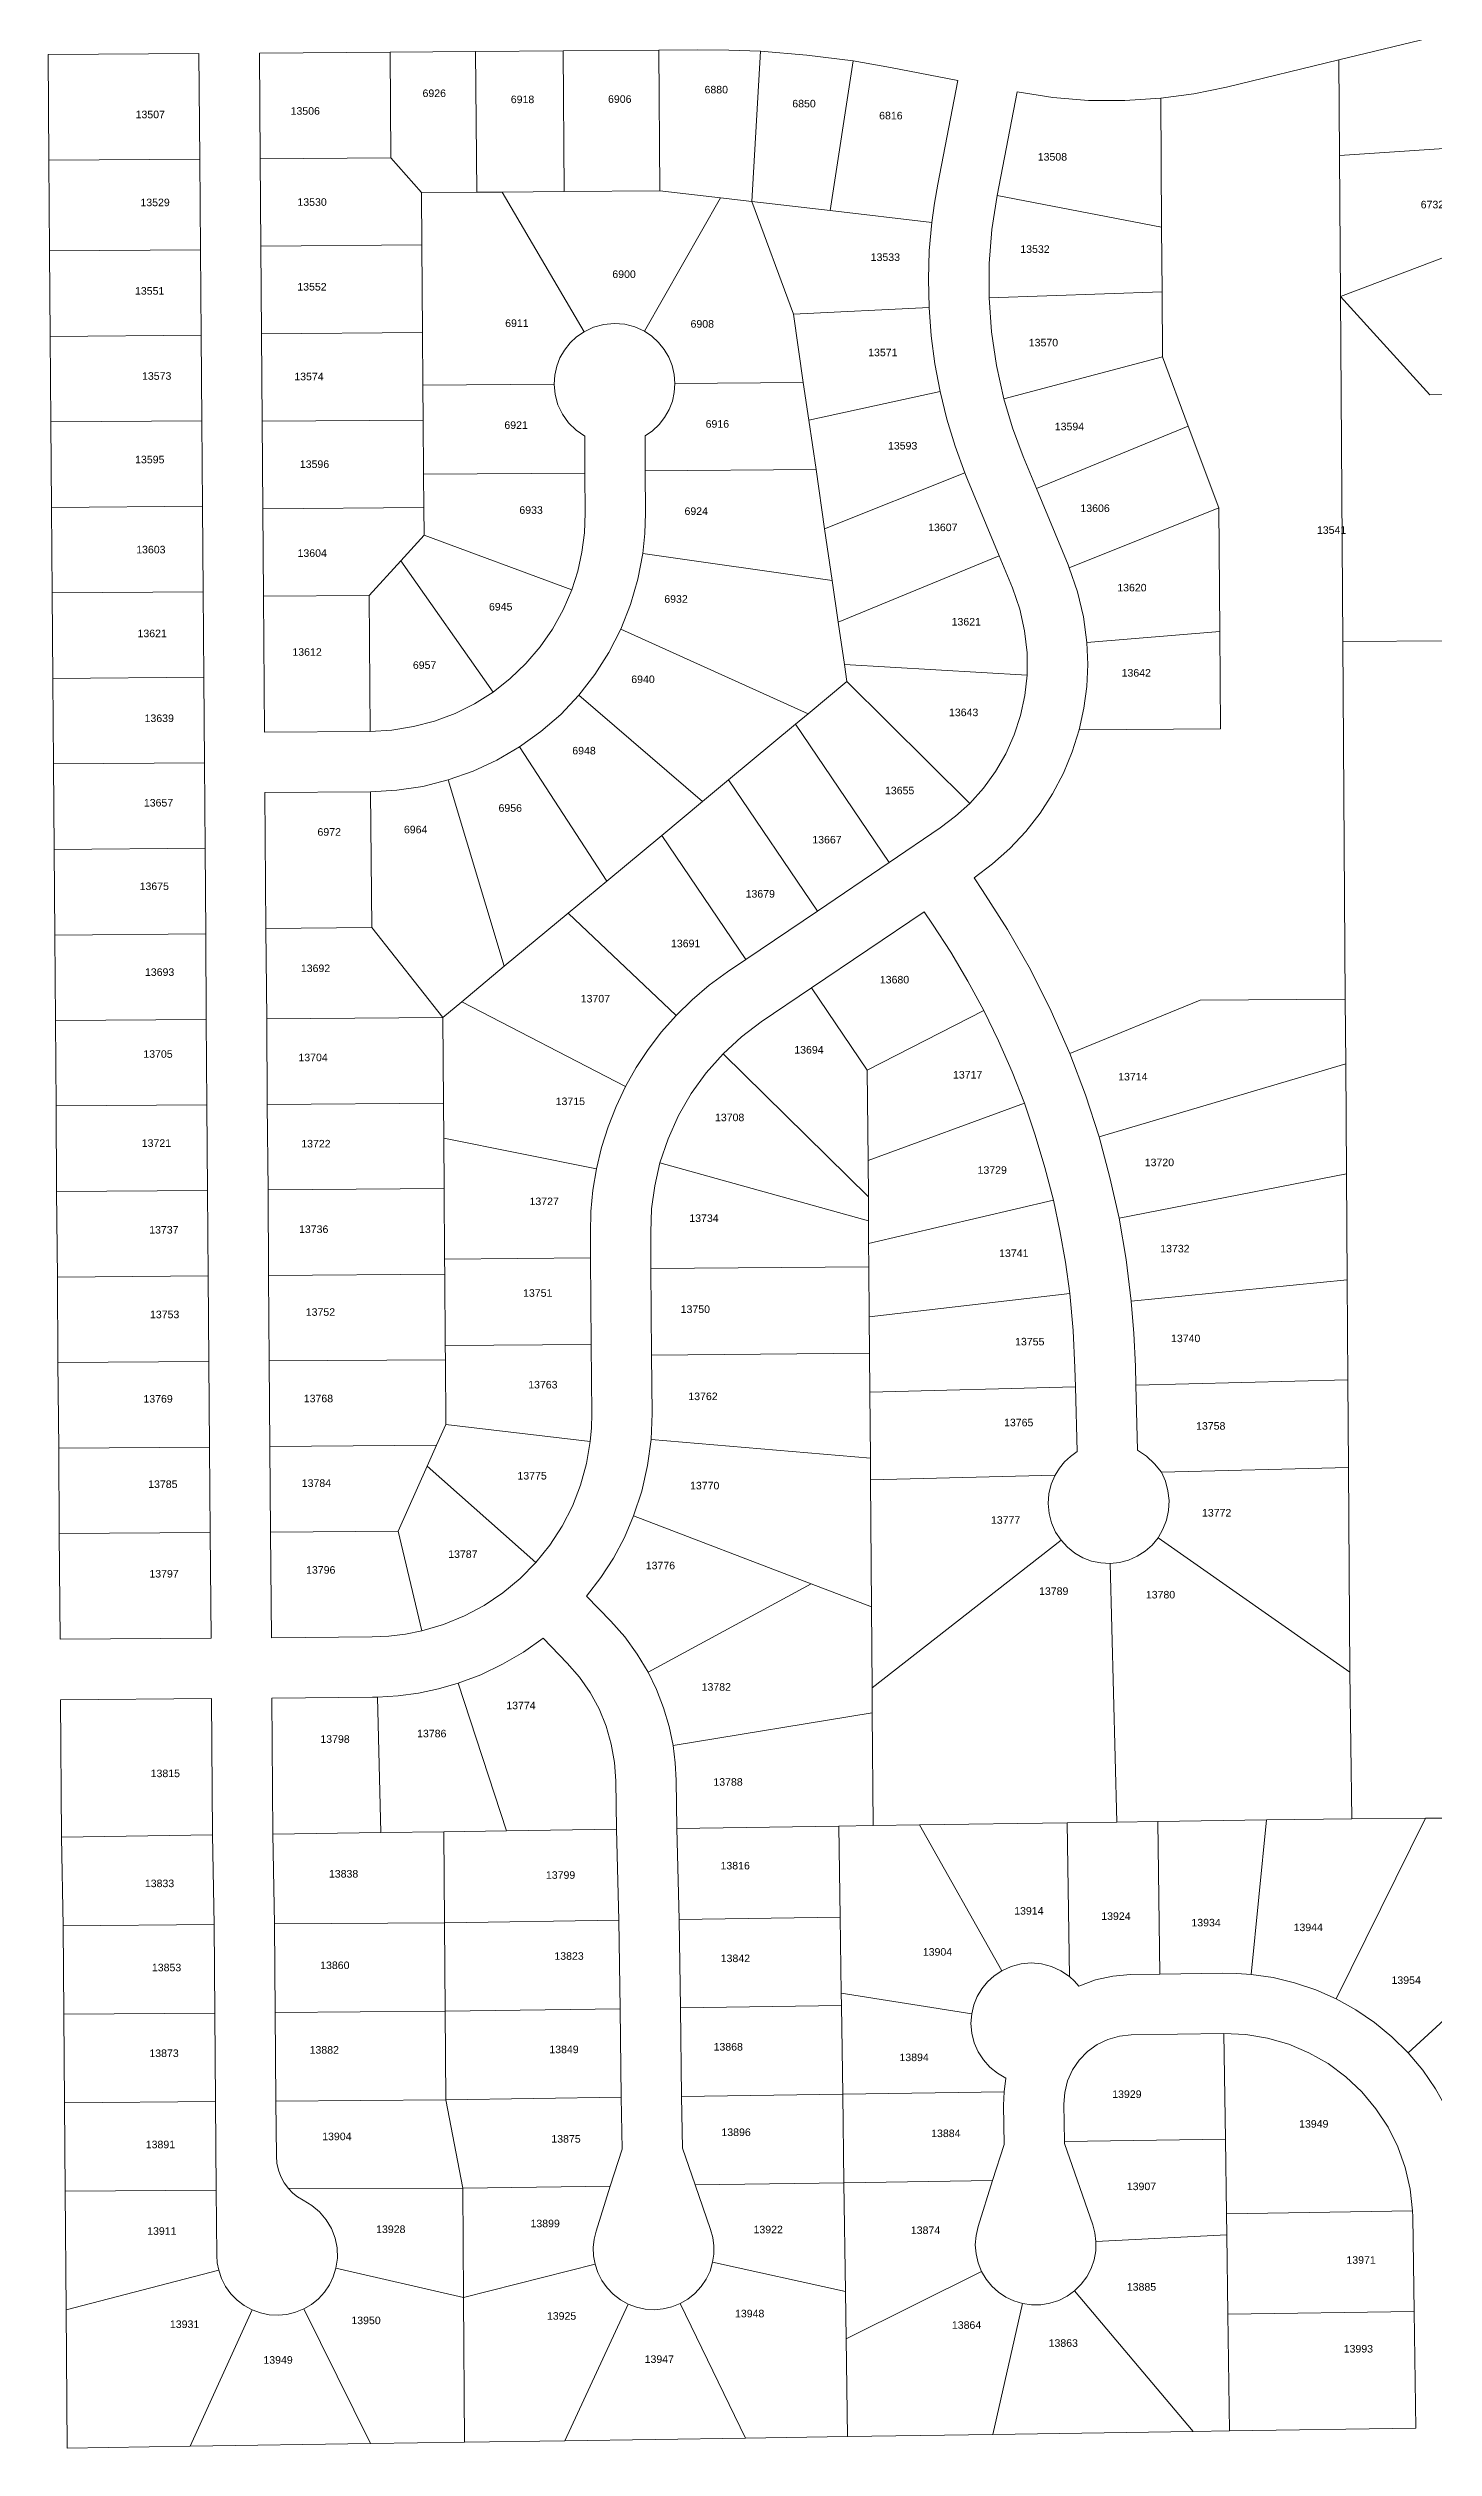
# Model space of a CAD drawing. Header units: feet. Extents: x 865220 to 2843432, y -2240498 to 970288.
# Drawn here: x 2830602 to 2831979, y 965790 to 968175 of the extents above; entities that cross this region are included whole.
import ezdxf
from ezdxf.enums import TextEntityAlignment as Align

# ---------------------------------------------------------------- set-up
doc = ezdxf.new("R2010")
doc.units = ezdxf.units.FT
doc.header["$LTSCALE"] = 0.015
doc.header["$MEASUREMENT"] = 0
doc.layers.add('Dakota County Addresses', color=7, linetype='Continuous')
doc.layers.add('Dakota County Parcels', color=7, linetype='Continuous')
doc.styles.add('Dimensions 100', font='arial.ttf')

# ---------------------------------------------------------------- blocks, each defined once
blk = doc.blocks.new('ACMAP_ANN_TEMPLATE_Dakota County Addresses')
at = {"layer": 'Dakota County Addresses', "style": 'Dimensions 100'}
blk.add_attdef('DakotaCountyAddress', text='', height=50, dxfattribs=at).set_placement((0, 0), align=Align.CENTER)

msp = doc.modelspace()

# ---------------------------------------------------------------- linework, layer by layer
at = {"layer": 'Dakota County Parcels', "lineweight": 5, "ltscale": 100}
for p, q in [((2831884.8, 968163), (2832028, 968197.6)), ((2830752.2, 968169.4), (2830602.2, 968168.2)), ((2830603, 968063.2), (2830602.2, 968168.2)), ((2830753, 968064.4), (2830752.2, 968169.4)), ((2830812.2, 968169.8), (2830942.2, 968170.8)), ((2830813, 968064.8), (2830812.2, 968169.8)), ((2830942.2, 968170.8), (2831027.1, 968171.4)), ((2830943, 968065.8), (2830942.2, 968170.8)), ((2831027.1, 968171.4), (2831114.1, 968172.1)), ((2831028.2, 968031.5), (2831027.1, 968171.4)), ((2831114.1, 968172.1), (2831209.1, 968172.8)), ((2831115.2, 968032.1), (2831114.1, 968172.1)), ((2831209.1, 968172.8), (2831247.1, 968173.1)), ((2831210.2, 968032.9), (2831209.1, 968172.8)), ((2831301.5, 968022.2), (2831310, 968171.6)), ((2831379.4, 968013.2), (2831402.2, 968161.9)), ((2831439.4, 968155.5), (2831402.2, 968161.9)), ((2831439.4, 968155.5), (2831506.2, 968142.6)), ((2831773.2, 968136), (2831884.8, 968163)), ((2831885.5, 968068), (2831884.8, 968163)), ((2831506.2, 968142.6), (2831486.3, 968039.5)), ((2831545.2, 968028.1), (2831565.1, 968131.2)), ((2831708.7, 967996.6), (2831707.8, 968124.8)), ((2830603, 968063.2), (2830753, 968064.4)), ((2830603.7, 967973.2), (2830603, 968063.2)), ((2830753.7, 967974.4), (2830753, 968064.4)), ((2830813, 968064.8), (2830943, 968065.8)), ((2830813.6, 967977.8), (2830813, 968064.8)), ((2830943, 968065.8), (2830973.2, 968031.1)), ((2831885.5, 968068), (2832045.2, 968078.8)), ((2831886.4, 967928), (2831885.5, 968068)), ((2830973.2, 968031.1), (2831028.2, 968031.5)), ((2830973.6, 967979.1), (2830973.2, 968031.1)), ((2831028.2, 968031.5), (2831053.5, 968031.7)), ((2831053.5, 968031.7), (2831115.2, 968032.1)), ((2831053.5, 968031.7), (2831134.8, 967892.9)), ((2831115.2, 968032.1), (2831210.2, 968032.9)), ((2831194.8, 967893.3), (2831270.3, 968025.9)), ((2831210.2, 968032.9), (2831270.3, 968025.9)), ((2831270.3, 968025.9), (2831301.5, 968022.2)), ((2831301.5, 968022.2), (2831379.4, 968013.2)), ((2831301.5, 968022.2), (2831342.8, 967910.4)), ((2831379.4, 968013.2), (2831480.4, 968001.4)), ((2831545.2, 968028.1), (2831708.7, 967996.6)), ((2831709.1, 967932.6), (2831708.7, 967996.6)), ((2830603.7, 967973.2), (2830753.7, 967974.4)), ((2830604.3, 967888.2), (2830603.7, 967973.2)), ((2830754.3, 967889.4), (2830753.7, 967974.4)), ((2830813.6, 967977.8), (2830973.6, 967979.1)), ((2830814.3, 967890.8), (2830813.6, 967977.8)), ((2830974.3, 967892.1), (2830973.6, 967979.1)), ((2831886.4, 967928), (2832032.6, 967983.3)), ((2831342.8, 967910.4), (2831477.6, 967917)), ((2831537.2, 967926.7), (2831709.1, 967932.6)), ((2831709.6, 967867.8), (2831709.1, 967932.6)), ((2831886.4, 967928), (2831975.2, 967830.2)), ((2831888.8, 967585.1), (2831886.4, 967928)), ((2830814.3, 967890.8), (2830974.3, 967892.1)), ((2830815, 967803.9), (2830814.3, 967890.8)), ((2830974.7, 967839.9), (2830974.3, 967892.1)), ((2831342.8, 967910.4), (2831352.7, 967842.3)), ((2830604.3, 967888.2), (2830754.3, 967889.4)), ((2830605, 967803.3), (2830604.3, 967888.2)), ((2830755, 967804.4), (2830754.3, 967889.4)), ((2831552, 967826.1), (2831709.6, 967867.8)), ((2831709.6, 967867.8), (2831735.2, 967799.1)), ((2830974.7, 967839.9), (2831105.2, 967840.8)), ((2830974.9, 967805.1), (2830974.7, 967839.9)), ((2831225.1, 967841.5), (2831352.7, 967842.3)), ((2831352.7, 967842.3), (2831358.1, 967805)), ((2831358.1, 967805), (2831488.6, 967833.3)), ((2831975.2, 967830.2), (2832085.1, 967831)), ((2830605, 967803.3), (2830755, 967804.4)), ((2830605.6, 967718.3), (2830605, 967803.3)), ((2830755.6, 967719.4), (2830755, 967804.4)), ((2830974.9, 967805.1), (2830815, 967803.9)), ((2830815.6, 967716.9), (2830815, 967803.9)), ((2830975.3, 967751.3), (2830974.9, 967805.1)), ((2831358.1, 967805), (2831365.3, 967755.8)), ((2831584.5, 967736.9), (2831735.2, 967799.1)), ((2831735.2, 967799.1), (2831765.5, 967717.7)), ((2831135.7, 967752.4), (2831135.5, 967789)), ((2831195.7, 967754.7), (2831195.5, 967789.4)), ((2830975.3, 967751.3), (2831135.7, 967752.4)), ((2830975.6, 967718.1), (2830975.3, 967751.3)), ((2831136, 967712.4), (2831135.7, 967752.4)), ((2831195.7, 967754.7), (2831365.3, 967755.8)), ((2831195.9, 967712.7), (2831195.7, 967754.7)), ((2831365.3, 967755.8), (2831373.9, 967697.1)), ((2831373.9, 967697.1), (2831513.2, 967752.5)), ((2831513.2, 967752.5), (2831515.9, 967746)), ((2831571.3, 967768.9), (2831584.5, 967736.9)), ((2831515.9, 967746), (2831547.2, 967670.2)), ((2831584.5, 967736.9), (2831615.8, 967661.1)), ((2830605.6, 967718.3), (2830755.6, 967719.4)), ((2830606.3, 967633.3), (2830605.6, 967718.3)), ((2830756.3, 967634.4), (2830755.6, 967719.4)), ((2830815.6, 967716.9), (2830975.6, 967718.1)), ((2830816.3, 967629.9), (2830815.6, 967716.9)), ((2830975.8, 967690.6), (2830975.6, 967718.1)), ((2831616.9, 967658.3), (2831765.5, 967717.7)), ((2831766.4, 967594.9), (2831765.5, 967717.7)), ((2830952.8, 967665.3), (2830975.8, 967690.6)), ((2830975.8, 967690.6), (2831122.6, 967636.3)), ((2831373.9, 967697.1), (2831381.4, 967645.7)), ((2830921.3, 967630.7), (2830952.8, 967665.3)), ((2830952.8, 967665.3), (2831044.4, 967534.8)), ((2831193.2, 967672.4), (2831381.4, 967645.7)), ((2831387.4, 967604.3), (2831547.2, 967670.2)), ((2831547.2, 967670.2), (2831560.4, 967638.2)), ((2831616.9, 967658.3), (2831615.8, 967661.1)), ((2830606.3, 967633.3), (2830756.3, 967634.4)), ((2830606.9, 967548.3), (2830606.3, 967633.3)), ((2830756.9, 967549.4), (2830756.3, 967634.4)), ((2830816.3, 967629.9), (2830921.3, 967630.7)), ((2830817.3, 967494.9), (2830816.3, 967629.9)), ((2830922.3, 967495.7), (2830921.3, 967630.7)), ((2831381.4, 967645.7), (2831387.4, 967604.3)), ((2831387.4, 967604.3), (2831393.6, 967562.1)), ((2831171.4, 967597.4), (2831357.4, 967513.2)), ((2831634.4, 967584.1), (2831766.4, 967594.9)), ((2831767.1, 967498.3), (2831766.4, 967594.9)), ((2831888.8, 967585.1), (2831995.9, 967585.8)), ((2831891.2, 967229.5), (2831888.8, 967585.1)), ((2831393.6, 967562.1), (2831575, 967551.6)), ((2831393.6, 967562.1), (2831396, 967545.3)), ((2830606.9, 967548.3), (2830756.9, 967549.4)), ((2830607.6, 967463.3), (2830606.9, 967548.3)), ((2830757.6, 967464.4), (2830756.9, 967549.4)), ((2831357.4, 967513.2), (2831396, 967545.3)), ((2831396, 967545.3), (2831518.1, 967424.1)), ((2831129.5, 967531.6), (2831252.5, 967425.9)), ((2831344.8, 967502.7), (2831357.4, 967513.2)), ((2830817.3, 967494.9), (2830922.3, 967495.7)), ((2831278.4, 967447.5), (2831344.8, 967502.7)), ((2831344.8, 967502.7), (2831437.9, 967365.4)), ((2831626.8, 967497.3), (2831767.1, 967498.3)), ((2830607.6, 967463.3), (2830757.6, 967464.4)), ((2830608.2, 967378.3), (2830607.6, 967463.3)), ((2830758.2, 967379.5), (2830757.6, 967464.4)), ((2831070.7, 967480.2), (2831157.5, 967346.9)), ((2830999.9, 967447.4), (2831055.6, 967262.2)), ((2831252.5, 967425.9), (2831278.4, 967447.5)), ((2831278.4, 967447.5), (2831366.7, 967317.1)), ((2830817.8, 967434.9), (2830922.8, 967435.7)), ((2830818.8, 967299.9), (2830817.8, 967434.9)), ((2830923.8, 967300.7), (2830922.8, 967435.7)), ((2831212, 967392.2), (2831252.5, 967425.9)), ((2831157.5, 967346.9), (2831212, 967392.2)), ((2831212, 967392.2), (2831295.5, 967268.9)), ((2831437.9, 967365.4), (2831488.7, 967399.8)), ((2830608.2, 967378.3), (2830758.2, 967379.5)), ((2830608.9, 967293.3), (2830608.2, 967378.3)), ((2830758.9, 967294.5), (2830758.2, 967379.5)), ((2831119.1, 967314.9), (2831157.5, 967346.9)), ((2831366.7, 967317.1), (2831437.9, 967365.4)), ((2831522.4, 967350.1), (2831530.8, 967337.7)), ((2830608.9, 967293.3), (2830758.9, 967294.5)), ((2830759.5, 967209.5), (2830758.9, 967294.5)), ((2830818.8, 967299.9), (2830923.8, 967300.7)), ((2830819.5, 967209.9), (2830818.8, 967299.9)), ((2830923.8, 967300.7), (2830994.5, 967211.3)), ((2831055.6, 967262.2), (2831119.1, 967314.9)), ((2831119.1, 967314.9), (2831226.2, 967213.3)), ((2831295.5, 967268.9), (2831366.7, 967317.1)), ((2831360.9, 967240.8), (2831472.7, 967316.5)), ((2831472.7, 967316.5), (2831481.1, 967304.1)), ((2830609.5, 967208.3), (2830608.9, 967293.3)), ((2831013.4, 967227), (2831055.6, 967262.2)), ((2831277.3, 967256.6), (2831295.5, 967268.9)), ((2830994.5, 967211.3), (2831013.4, 967227)), ((2831013.4, 967227), (2831175.9, 967142.7)), ((2831310.9, 967206.9), (2831360.9, 967240.8)), ((2831360.9, 967240.8), (2831416.3, 967159)), ((2831617.5, 967175.6), (2831747.1, 967228.5)), ((2831747.1, 967228.5), (2831891.2, 967229.5)), ((2831891.6, 967165.2), (2831891.2, 967229.5)), ((2830609.5, 967208.3), (2830759.5, 967209.5)), ((2830610.2, 967123.4), (2830609.5, 967208.3)), ((2830760.1, 967124.5), (2830759.5, 967209.5)), ((2830819.5, 967209.9), (2830994.5, 967211.3)), ((2830820.1, 967125), (2830819.5, 967209.9)), ((2830995.1, 967126.3), (2830994.5, 967211.3)), ((2831416.3, 967159), (2831531.9, 967218.4)), ((2831273, 967175.3), (2831417.3, 967033.2)), ((2831417, 967069.2), (2831416.3, 967159)), ((2831646.6, 967092.7), (2831891.6, 967165.2)), ((2831892.4, 967056.1), (2831891.6, 967165.2)), ((2830610.2, 967123.4), (2830760.1, 967124.5)), ((2830610.8, 967038.4), (2830610.2, 967123.4)), ((2830760.8, 967039.5), (2830760.1, 967124.5)), ((2830820.1, 967125), (2830995.1, 967126.3)), ((2830820.8, 967040), (2830820.1, 967125)), ((2830995.4, 967091.4), (2830995.1, 967126.3)), ((2831417, 967069.2), (2831572.3, 967126.2)), ((2830995.8, 967041.3), (2830995.4, 967091.4)), ((2830995.4, 967091.4), (2831147.2, 967060.9)), ((2831210.2, 967066.9), (2831417.5, 967009.2)), ((2831417.3, 967033.2), (2831417, 967069.2)), ((2831666.4, 967011.8), (2831892.4, 967056.1)), ((2831893.1, 966950.8), (2831892.4, 967056.1)), ((2830610.8, 967038.4), (2830760.8, 967039.5)), ((2830611.5, 966953.4), (2830610.8, 967038.4)), ((2830761.4, 966954.5), (2830760.8, 967039.5)), ((2830820.8, 967040), (2830995.8, 967041.3)), ((2830821.4, 966955), (2830820.8, 967040)), ((2830996.3, 966971.3), (2830995.8, 967041.3)), ((2831417.5, 967009.2), (2831417.3, 967033.2)), ((2831417.6, 966986.9), (2831417.5, 967009.2)), ((2831417.6, 966986.9), (2831601.2, 967029.9)), ((2831141.3, 966972.4), (2831141.1, 966997.4)), ((2831201.3, 966961.9), (2831201.1, 966997.9)), ((2831417.8, 966963.5), (2831417.6, 966986.9)), ((2830996.3, 966971.3), (2831141.3, 966972.4)), ((2830996.4, 966956.3), (2830996.3, 966971.3)), ((2831141.9, 966886.4), (2831141.3, 966972.4)), ((2831201.3, 966961.9), (2831417.8, 966963.5)), ((2831202, 966875.9), (2831201.3, 966961.9)), ((2831418.2, 966914), (2831417.8, 966963.5)), ((2830611.5, 966953.4), (2830761.4, 966954.5)), ((2830612.1, 966868.4), (2830611.5, 966953.4)), ((2830762.1, 966869.5), (2830761.4, 966954.5)), ((2830821.4, 966955), (2830996.4, 966956.3)), ((2830822.1, 966870), (2830821.4, 966955)), ((2830996.9, 966885.3), (2830996.4, 966956.3)), ((2831418.2, 966914), (2831617.4, 966937.2)), ((2831678.5, 966929.5), (2831893.1, 966950.8)), ((2831893.8, 966851.2), (2831893.1, 966950.8)), ((2831418.5, 966877.6), (2831418.2, 966914)), ((2830612.1, 966868.4), (2830762.1, 966869.5)), ((2830612.8, 966783.4), (2830612.1, 966868.4)), ((2830762.7, 966784.5), (2830762.1, 966869.5)), ((2830822.1, 966870), (2830997, 966871.3)), ((2830822.7, 966785), (2830822.1, 966870)), ((2830996.9, 966885.3), (2831141.9, 966886.4)), ((2830997, 966871.3), (2830996.9, 966885.3)), ((2830997.5, 966806.9), (2830997, 966871.3)), ((2831142.5, 966817.4), (2831141.9, 966886.4)), ((2831202, 966875.9), (2831418.5, 966877.6)), ((2831202.4, 966817.9), (2831202, 966875.9)), ((2831418.8, 966839), (2831418.5, 966877.6)), ((2831683, 966845.8), (2831682.6, 966864.8)), ((2831418.8, 966839), (2831623.1, 966844.3)), ((2831623.1, 966844.3), (2831622.6, 966863.3)), ((2831624.7, 966779.9), (2831623.1, 966844.3)), ((2831683, 966845.8), (2831893.8, 966851.2)), ((2831684.7, 966781.5), (2831683, 966845.8)), ((2831894.4, 966764.1), (2831893.8, 966851.2)), ((2831201.4, 966791.9), (2831202.4, 966817.9)), ((2831419.3, 966773.3), (2831418.8, 966839)), ((2830988.3, 966786.3), (2830997.5, 966806.9)), ((2830997.5, 966806.9), (2831141, 966790.1)), ((2830612.8, 966783.4), (2830762.7, 966784.5)), ((2830613.4, 966698.4), (2830612.8, 966783.4)), ((2830763.4, 966699.6), (2830762.7, 966784.5)), ((2830822.7, 966785), (2830988.3, 966786.3)), ((2830823.4, 966700), (2830822.7, 966785)), ((2830979, 966765.6), (2830988.3, 966786.3)), ((2831201.4, 966791.9), (2831419.3, 966773.3)), ((2831419.4, 966751.9), (2831419.3, 966773.3)), ((2830950, 966701), (2830979, 966765.6)), ((2830979, 966765.6), (2831086.9, 966669.7)), ((2831419.4, 966751.9), (2831602.9, 966756.6)), ((2831420.4, 966625.8), (2831419.4, 966751.9)), ((2831708.5, 966759.4), (2831894.4, 966764.1)), ((2831895.8, 966560.6), (2831894.4, 966764.1)), ((2830613.4, 966698.4), (2830763.4, 966699.6)), ((2830614.2, 966593.4), (2830613.4, 966698.4)), ((2830764.2, 966594.6), (2830763.4, 966699.6)), ((2830823.4, 966700), (2830950, 966701)), ((2830824.2, 966595), (2830823.4, 966700)), ((2830950, 966701), (2830973.8, 966601.9)), ((2831184.1, 966716), (2831360.6, 966648.6)), ((2831421, 966545.2), (2831608.8, 966691.8)), ((2831705.2, 966694.3), (2831895.8, 966560.6)), ((2831664.2, 966411.6), (2831657.6, 966668.8)), ((2831137.4, 966636.3), (2831161.3, 966611.4)), ((2831198.4, 966560.8), (2831360.6, 966648.6)), ((2831360.6, 966648.6), (2831420.4, 966625.8)), ((2831421, 966545.2), (2831420.4, 966625.8)), ((2830614.2, 966593.4), (2830764.2, 966594.6)), ((2830824.2, 966595), (2830924.2, 966595.8)), ((2831094.2, 966594.6), (2831118.2, 966569.8)), ((2831897.6, 966415.1), (2831895.8, 966560.6)), ((2830614.7, 966533.4), (2830764.6, 966534.6)), ((2830615.7, 966396.9), (2830614.7, 966533.4)), ((2830765.7, 966399), (2830764.6, 966534.6)), ((2830824.6, 966535), (2830924.6, 966535.8)), ((2830825.7, 966399.8), (2830824.6, 966535)), ((2830924.6, 966535.8), (2830929.6, 966535.9)), ((2830933, 966401.3), (2830929.6, 966535.9)), ((2831009.7, 966549.7), (2831057.8, 966403.1)), ((2831421.2, 966520.4), (2831421, 966545.2)), ((2831223.4, 966487.9), (2831421.2, 966520.4)), ((2831422, 966408.2), (2831421.2, 966520.4)), ((2831167.1, 966404.6), (2831166.4, 966452.6)), ((2831227.1, 966405.5), (2831226.4, 966453.5)), ((2831614.9, 966411.1), (2831664.2, 966411.6)), ((2831664.2, 966411.6), (2831704.9, 966412.3)), ((2831704.9, 966412.3), (2831812.9, 966413.9)), ((2831707.1, 966260.7), (2831704.9, 966412.3)), ((2831797.6, 966260.4), (2831812.9, 966413.9)), ((2831812.9, 966413.9), (2831897.6, 966415.1)), ((2831882, 966236.2), (2831970.9, 966415.6)), ((2831897.6, 966415.1), (2831970.9, 966415.6)), ((2831970.9, 966415.6), (2831997.6, 966415.8)), ((2830615.7, 966396.9), (2830765.7, 966399)), ((2830617.3, 966308.8), (2830615.7, 966396.9)), ((2830767.3, 966310), (2830765.7, 966399)), ((2830825.7, 966399.8), (2830933, 966401.3)), ((2830827.3, 966310.5), (2830825.7, 966399.8)), ((2830933, 966401.3), (2830995.6, 966402.2)), ((2830995.6, 966402.2), (2831057.8, 966403.1)), ((2830996.3, 966311.8), (2830995.6, 966402.2)), ((2831057.8, 966403.1), (2831167.1, 966404.6)), ((2831169.3, 966314.2), (2831167.1, 966404.6)), ((2831227.1, 966405.5), (2831388, 966407.7)), ((2831229.3, 966315.1), (2831227.1, 966405.5)), ((2831388, 966407.7), (2831422, 966408.2)), ((2831389.3, 966317.4), (2831388, 966407.7)), ((2831422, 966408.2), (2831468, 966408.9)), ((2831468, 966408.9), (2831614.9, 966411.1)), ((2831468, 966408.9), (2831549.8, 966264.1)), ((2831617.2, 966258.3), (2831614.9, 966411.1)), ((2831229.3, 966315.1), (2831389.3, 966317.4)), ((2831390.3, 966241.9), (2831389.3, 966317.4)), ((2830617.3, 966308.8), (2830767.3, 966310)), ((2830618, 966220.9), (2830617.3, 966308.8)), ((2830768, 966222), (2830767.3, 966310)), ((2830827.3, 966310.5), (2830996.3, 966311.8)), ((2830828, 966222.5), (2830827.3, 966310.5)), ((2830996.3, 966311.8), (2831169.3, 966314.2)), ((2830996.9, 966223.8), (2830996.3, 966311.8)), ((2831170.6, 966226.3), (2831169.3, 966314.2)), ((2831230.6, 966227.1), (2831229.3, 966315.1)), ((2831953.6, 966182.5), (2832071.5, 966290.8)), ((2831677.7, 966260.2), (2831707.1, 966260.7)), ((2831707.1, 966260.7), (2831769.6, 966261.6)), ((2830618, 966220.9), (2830768, 966222)), ((2830618.7, 966132.9), (2830618, 966220.9)), ((2830768.7, 966134), (2830768, 966222)), ((2830828, 966222.5), (2830996.9, 966223.8)), ((2830828.6, 966134.5), (2830828, 966222.5)), ((2830996.9, 966223.8), (2831170.6, 966226.3)), ((2830997.6, 966135.8), (2830996.9, 966223.8)), ((2831171.8, 966138.3), (2831170.6, 966226.3)), ((2831230.6, 966227.1), (2831390.5, 966229.4)), ((2831231.8, 966139.1), (2831230.6, 966227.1)), ((2831390.3, 966241.9), (2831520, 966221.3)), ((2831390.5, 966229.4), (2831390.3, 966241.9)), ((2831391.8, 966141.4), (2831390.5, 966229.4)), ((2831678.5, 966200.3), (2831770.5, 966201.6)), ((2831772.1, 966096.6), (2831770.5, 966201.6)), ((2831554, 966157.4), (2831552.1, 966143.8)), ((2830618.7, 966132.9), (2830768.7, 966134)), ((2830619.4, 966044.9), (2830618.7, 966132.9)), ((2830769.3, 966046), (2830768.7, 966134)), ((2830828.6, 966134.5), (2830997.6, 966135.8)), ((2830829.1, 966079.7), (2830828.6, 966134.5)), ((2830997.6, 966135.8), (2831171.8, 966138.3)), ((2831014.3, 966047.9), (2830997.6, 966135.8)), ((2831172.6, 966086.8), (2831171.8, 966138.3)), ((2831231.8, 966139.1), (2831391.8, 966141.4)), ((2831232.5, 966087.6), (2831231.8, 966139.1)), ((2831391.8, 966141.4), (2831552.1, 966143.8)), ((2831393, 966053.3), (2831391.8, 966141.4)), ((2831552.1, 966143.8), (2831551.6, 966130.4)), ((2831552.1, 966091.4), (2831551.6, 966130.4)), ((2831612.1, 966094.3), (2831611.6, 966131.3)), ((2831160.9, 966050), (2831172.6, 966086.8)), ((2831232.5, 966087.6), (2831245.2, 966051.2)), ((2831540.8, 966055.5), (2831552.1, 966091.4)), ((2831612.1, 966094.3), (2831772.1, 966096.6)), ((2831612.1, 966092.3), (2831612.1, 966094.3)), ((2831612.1, 966092.3), (2831640.3, 966011.6)), ((2831773.2, 966022.6), (2831772.1, 966096.6)), ((2831393, 966053.3), (2831540.8, 966055.5)), ((2831526.4, 966009.9), (2831540.8, 966055.5)), ((2830619.4, 966044.9), (2830769.3, 966046)), ((2830620.3, 965926.9), (2830619.4, 966044.9)), ((2830769.8, 965981.2), (2830769.3, 966046)), ((2830841, 966047.6), (2831014.3, 966047.9)), ((2831014.3, 966047.9), (2831160.9, 966050)), ((2831015.1, 965939.4), (2831014.3, 966047.9)), ((2831146.8, 966005.3), (2831160.9, 966050)), ((2831245.2, 966051.2), (2831393, 966053.3)), ((2831245.2, 966051.2), (2831260.6, 966006.9)), ((2831394.6, 965945.1), (2831393, 966053.3)), ((2831773.2, 966022.6), (2831958, 966025.4)), ((2831773.5, 966001.6), (2831773.2, 966022.6)), ((2831958.2, 966019.4), (2831958, 966025.4)), ((2831959.6, 965925.4), (2831958.2, 966019.4)), ((2831643.5, 965995), (2831773.5, 966001.6)), ((2831774.6, 965922.7), (2831773.5, 966001.6)), ((2830620.3, 965926.9), (2830771.8, 965966.5)), ((2830888.3, 965968.3), (2831015.1, 965939.4)), ((2831015.1, 965939.4), (2831145.8, 965972.5)), ((2831262.6, 965974.3), (2831394.6, 965945.1)), ((2831395.3, 965898.1), (2831529.9, 965965.1)), ((2831016.2, 965795.5), (2831015.1, 965939.4)), ((2831395.3, 965898.1), (2831394.6, 965945.1)), ((2831622.3, 965946), (2831740.2, 965806.2)), ((2830621.3, 965789.7), (2830620.3, 965926.9)), ((2830743.3, 965791.5), (2830805, 965927.1)), ((2830856.4, 965927.9), (2830922.7, 965794.2)), ((2831115.6, 965797), (2831178.7, 965932.8)), ((2831230.2, 965933.3), (2831295.2, 965799.6)), ((2831541.1, 965803.2), (2831570.4, 965933.3)), ((2831774.6, 965922.7), (2831959.6, 965925.4)), ((2831776.3, 965806.7), (2831774.6, 965922.7)), ((2831961.3, 965809.4), (2831959.6, 965925.4)), ((2831396.6, 965801.1), (2831395.3, 965898.1)), ((2830621.3, 965789.7), (2830743.3, 965791.5)), ((2830743.3, 965791.5), (2830922.7, 965794.2)), ((2830922.7, 965794.2), (2831016.2, 965795.5)), ((2831016.2, 965795.5), (2831115.6, 965797)), ((2831115.6, 965797), (2831295.2, 965799.6)), ((2831295.2, 965799.6), (2831396.6, 965801.1)), ((2831396.6, 965801.1), (2831541.1, 965803.2)), ((2831541.1, 965803.2), (2831740.2, 965806.2)), ((2831740.2, 965806.2), (2831776.3, 965806.7)), ((2831776.3, 965806.7), (2831961.3, 965809.4))]:
    msp.add_line(p, q, dxfattribs=at)
for points in [[(2831310, 968171.6), (2831278.6, 968172.8), (2831247.1, 968173.1)], [(2831402.2, 968161.9), (2831356.2, 968167.8), (2831310, 968171.6)], [(2831565.1, 968131.2), (2831600.5, 968125.7), (2831636.2, 968122.8), (2831672, 968122.5), (2831707.8, 968124.8)], [(2831707.8, 968124.8), (2831740.7, 968129.3), (2831773.2, 968136)], [(2831486.3, 968039.5), (2831483, 968020.5), (2831480.4, 968001.4)], [(2831545.2, 968028.1), (2831540, 967994.6), (2831537.4, 967960.7), (2831537.2, 967926.7)], [(2831480.4, 968001.4), (2831477.9, 967973.4), (2831477, 967945.2), (2831477.6, 967917)], [(2831477.6, 967917), (2831479.7, 967888.9), (2831483.4, 967861), (2831488.6, 967833.3)], [(2831537.2, 967926.7), (2831539.7, 967892.9), (2831544.6, 967859.3), (2831552, 967826.1)], [(2831134.8, 967892.9), (2831127.4, 967887.8), (2831120.9, 967881.7), (2831115.4, 967874.6), (2831110.9, 967866.8), (2831107.7, 967858.5), (2831105.8, 967849.7), (2831105.2, 967840.8)], [(2831194.8, 967893.3), (2831185.3, 967897.6), (2831175.2, 967900.3), (2831164.8, 967901.1), (2831154.4, 967900.2), (2831144.3, 967897.4), (2831134.8, 967892.9)], [(2831225.1, 967841.5), (2831224.4, 967850.5), (2831222.4, 967859.2), (2831219, 967867.5), (2831214.5, 967875.2), (2831208.9, 967882.2), (2831202.3, 967888.3), (2831194.8, 967893.3)], [(2831105.2, 967840.8), (2831106.1, 967830.4), (2831108.9, 967820.3), (2831113.4, 967810.8), (2831119.4, 967802.3), (2831126.9, 967794.9), (2831135.5, 967789)], [(2831195.5, 967789.4), (2831202.8, 967794.5), (2831209.4, 967800.6), (2831214.9, 967807.7), (2831219.4, 967815.5), (2831222.6, 967823.8), (2831224.5, 967832.6), (2831225.1, 967841.5)], [(2831488.6, 967833.3), (2831495.4, 967805.9), (2831503.6, 967779), (2831513.2, 967752.5)], [(2831552, 967826.1), (2831560.7, 967797.2), (2831571.3, 967768.9)], [(2831122.6, 967636.3), (2831128.5, 967654.8), (2831132.7, 967673.7), (2831135.2, 967693), (2831136, 967712.4)], [(2831193.2, 967672.4), (2831195.3, 967692.5), (2831195.9, 967712.7)], [(2831171.4, 967597.4), (2831181.1, 967621.7), (2831188.3, 967646.8), (2831193.2, 967672.4)], [(2831634.4, 967584.1), (2831631.1, 967609.4), (2831625.2, 967634.2), (2831616.9, 967658.3)], [(2831044.4, 967534.8), (2831061.5, 967548.1), (2831077.1, 967563.1), (2831091.2, 967579.6), (2831103.6, 967597.4), (2831114.1, 967616.4), (2831122.6, 967636.3)], [(2831575, 967551.6), (2831575, 967573.7), (2831572.5, 967595.7), (2831567.7, 967617.3), (2831560.4, 967638.2)], [(2831129.5, 967531.6), (2831145.5, 967552.2), (2831159.6, 967574.2), (2831171.4, 967597.4)], [(2831626.8, 967497.3), (2831631.4, 967518.7), (2831634.3, 967540.4), (2831635.3, 967562.2), (2831634.4, 967584.1)], [(2830922.3, 967495.7), (2830943.9, 967497), (2830965.4, 967500.4), (2830986.3, 967506), (2831006.6, 967513.6), (2831026, 967523.2), (2831044.4, 967534.8)], [(2831518.1, 967424.1), (2831531.6, 967439.3), (2831543.6, 967455.8), (2831553.8, 967473.5), (2831562.1, 967492.1), (2831568.4, 967511.4), (2831572.7, 967531.3), (2831575, 967551.6)], [(2831070.7, 967480.2), (2831091.9, 967495.5), (2831111.6, 967512.6), (2831129.5, 967531.6)], [(2831522.4, 967350.1), (2831540.8, 967363.9), (2831558, 967379.3), (2831573.7, 967396.1), (2831587.9, 967414.3), (2831600.4, 967433.6), (2831611.1, 967454.1), (2831619.9, 967475.3), (2831626.8, 967497.3)], [(2830999.9, 967447.4), (2831024.5, 967456.1), (2831048.2, 967467), (2831070.7, 967480.2)], [(2830922.8, 967435.7), (2830948.8, 967437.1), (2830974.6, 967441), (2830999.9, 967447.4)], [(2831488.7, 967399.8), (2831504, 967411.3), (2831518.1, 967424.1)], [(2831617.5, 967175.6), (2831599, 967217.8), (2831578.4, 967258.9), (2831555.6, 967298.9), (2831530.8, 967337.7)], [(2831531.9, 967218.4), (2831516.1, 967247.6), (2831499.2, 967276.2), (2831481.1, 967304.1)], [(2831277.3, 967256.6), (2831259.3, 967243.4), (2831242.2, 967228.9), (2831226.2, 967213.3)], [(2831226.2, 967213.3), (2831211.8, 967197), (2831198.6, 967179.7), (2831186.6, 967161.6), (2831175.9, 967142.7)], [(2831310.9, 967206.9), (2831291.2, 967192.1), (2831273, 967175.3)], [(2831572.3, 967126.2), (2831560.1, 967157.5), (2831546.6, 967188.2), (2831531.9, 967218.4)], [(2831273, 967175.3), (2831256.2, 967156.4), (2831241.3, 967135.9), (2831228.7, 967114), (2831218.3, 967090.9), (2831210.2, 967066.9)], [(2831646.6, 967092.7), (2831633, 967134.5), (2831617.5, 967175.6)], [(2831175.9, 967142.7), (2831166.6, 967123), (2831158.7, 967102.8), (2831152.2, 967082), (2831147.2, 967060.9)], [(2831601.2, 967029.9), (2831592.8, 967062.4), (2831583.2, 967094.5), (2831572.3, 967126.2)], [(2831666.4, 967011.8), (2831657.4, 967052.5), (2831646.6, 967092.7)], [(2831147.2, 967060.9), (2831143.7, 967039.9), (2831141.7, 967018.7), (2831141.1, 966997.4)], [(2831210.2, 967066.9), (2831205, 967044.2), (2831202, 967021.1), (2831201.1, 966997.9)], [(2831617.4, 966937.2), (2831613.1, 966968.3), (2831607.7, 966999.2), (2831601.2, 967029.9)], [(2831678.5, 966929.5), (2831673.4, 966970.8), (2831666.4, 967011.8)], [(2831622.6, 966863.3), (2831620.8, 966900.3), (2831617.4, 966937.2)], [(2831682.6, 966864.8), (2831681.1, 966897.2), (2831678.5, 966929.5)], [(2831141, 966790.1), (2831142.1, 966803.7), (2831142.5, 966817.4)], [(2831086.9, 966669.7), (2831100.9, 966687.1), (2831113, 966705.8), (2831123.2, 966725.7), (2831131.3, 966746.5), (2831137.2, 966768), (2831141, 966790.1)], [(2831184.1, 966716), (2831192.2, 966740.7), (2831198, 966766.1), (2831201.4, 966791.9)], [(2831624.7, 966779.9), (2831618.2, 966775.2), (2831612.3, 966769.7), (2831607.2, 966763.5), (2831602.9, 966756.6)], [(2831708.5, 966759.4), (2831701.7, 966767.9), (2831693.7, 966775.3), (2831684.7, 966781.5)], [(2831602.9, 966756.6), (2831599.1, 966747.6), (2831596.8, 966738.1), (2831596.1, 966728.3), (2831597, 966718.5), (2831599.4, 966709), (2831603.4, 966700), (2831608.8, 966691.8)], [(2831705.2, 966694.3), (2831710, 966702.8), (2831713.5, 966711.9), (2831715.6, 966721.5), (2831716.1, 966731.3), (2831715, 966741), (2831712.5, 966750.4), (2831708.5, 966759.4)], [(2831137.4, 966636.3), (2831151.5, 966654.7), (2831164, 966674.2), (2831174.9, 966694.7), (2831184.1, 966716)], [(2831608.8, 966691.8), (2831615.1, 966684.9), (2831622.4, 966679.1), (2831630.5, 966674.5), (2831639.2, 966671.2), (2831648.3, 966669.3), (2831657.6, 966668.8)], [(2831657.6, 966668.8), (2831666.9, 966669.7), (2831675.9, 966672.1), (2831684.4, 966675.9), (2831692.3, 966680.9), (2831699.2, 966687.1), (2831705.2, 966694.3)], [(2830973.8, 966601.9), (2830995.2, 966608.2), (2831015.9, 966616.6), (2831035.6, 966627.1), (2831054.1, 966639.5), (2831071.3, 966653.8), (2831086.9, 966669.7)], [(2831198.4, 966560.8), (2831187.6, 966578.7), (2831175.2, 966595.7), (2831161.3, 966611.4)], [(2830924.2, 966595.8), (2830940.8, 966596.6), (2830957.4, 966598.6), (2830973.8, 966601.9)], [(2831009.7, 966549.7), (2831032.2, 966558.2), (2831053.9, 966568.6), (2831074.6, 966580.7), (2831094.2, 966594.6)], [(2831166.4, 966452.6), (2831165.2, 966471.1), (2831161.9, 966489.3), (2831156.8, 966507.1), (2831149.7, 966524.3), (2831140.8, 966540.5), (2831130.3, 966555.7), (2831118.2, 966569.8)], [(2831223.4, 966487.9), (2831219.4, 966506.8), (2831213.9, 966525.4), (2831206.9, 966543.4), (2831198.4, 966560.8)], [(2830929.6, 966535.9), (2830950, 966537.2), (2830970.2, 966539.9), (2830990.1, 966544.1), (2831009.7, 966549.7)], [(2831226.4, 966453.5), (2831225.5, 966470.7), (2831223.4, 966487.9)], [(2831617.2, 966258.3), (2831608.7, 966264.1), (2831599.4, 966268.4), (2831589.5, 966271), (2831579.2, 966271.8), (2831569, 966270.9), (2831559.1, 966268.3), (2831549.8, 966264.1)], [(2831549.8, 966264.1), (2831542.3, 966259.1), (2831535.7, 966253), (2831530, 966246.1), (2831525.5, 966238.3), (2831522.1, 966230), (2831520, 966221.3)], [(2831626.6, 966248.8), (2831622.1, 966253.8), (2831617.2, 966258.3)], [(2831677.7, 966260.2), (2831660.2, 966258.8), (2831643, 966254.9), (2831626.6, 966248.8)], [(2831797.6, 966260.4), (2831783.6, 966261.4), (2831769.6, 966261.6)], [(2831882, 966236.2), (2831861.8, 966245), (2831840.9, 966252.1), (2831819.4, 966257.2), (2831797.6, 966260.4)], [(2831520, 966221.3), (2831519.3, 966211.6), (2831520.1, 966201.9), (2831522.5, 966192.5), (2831526.4, 966183.6), (2831531.6, 966175.5), (2831538.1, 966168.3), (2831545.6, 966162.2), (2831554, 966157.4)], [(2831953.6, 966182.5), (2831937.6, 966198.3), (2831920.3, 966212.6), (2831901.7, 966225.2), (2831882, 966236.2)], [(2831678.5, 966200.3), (2831666.8, 966199), (2831655.4, 966195.8), (2831644.7, 966190.6), (2831635.1, 966183.7), (2831626.8, 966175.2), (2831620.2, 966165.4), (2831615.3, 966154.6), (2831612.4, 966143.1), (2831611.6, 966131.3)], [(2831958, 966025.4), (2831955.7, 966047.1), (2831950.8, 966068.4), (2831943.5, 966089), (2831933.7, 966108.6), (2831921.7, 966126.9), (2831907.7, 966143.7), (2831891.7, 966158.7), (2831874.1, 966171.7), (2831855.1, 966182.5), (2831835, 966191), (2831814, 966197.1), (2831792.4, 966200.6), (2831770.5, 966201.6)], [(2832001.2, 966106.3), (2831992, 966126.9), (2831980.9, 966146.6), (2831968.1, 966165.1), (2831953.6, 966182.5)], [(2830829.1, 966079.7), (2830829.6, 966072.7), (2830831.1, 966065.9), (2830833.5, 966059.4), (2830836.9, 966053.2), (2830841, 966047.6)], [(2830841, 966047.6), (2830845.4, 966043.1), (2830850.2, 966039.2), (2830855.6, 966035.9)], [(2830888.3, 965968.3), (2830889.7, 965978.4), (2830889.4, 965988.5), (2830887.4, 965998.4), (2830883.8, 966007.9), (2830878.6, 966016.6), (2830872.1, 966024.3), (2830864.3, 966030.8), (2830855.6, 966035.9)], [(2831262.6, 965974.3), (2831263.8, 965982.5), (2831263.9, 965990.7), (2831262.8, 965998.9), (2831260.6, 966006.9)], [(2831526.4, 966009.9), (2831524.3, 966001), (2831523.6, 965991.8), (2831524.3, 965982.6), (2831526.4, 965973.7), (2831529.9, 965965.1)], [(2831643.5, 965995), (2831642.5, 966003.4), (2831640.3, 966011.6)], [(2831146.8, 966005.3), (2831144.8, 965997.2), (2831144, 965989), (2831144.3, 965980.7), (2831145.8, 965972.5)], [(2831622.3, 965946), (2831628.8, 965952.5), (2831634.3, 965959.8), (2831638.6, 965968), (2831641.6, 965976.7), (2831643.3, 965985.7), (2831643.5, 965995)], [(2830769.8, 965981.2), (2830770.4, 965973.8), (2830771.8, 965966.5)], [(2830771.8, 965966.5), (2830774.7, 965958.1), (2830778.7, 965950.2), (2830783.9, 965943.1), (2830790.1, 965936.7), (2830797.2, 965931.3), (2830805, 965927.1)], [(2830856.4, 965927.9), (2830864.1, 965932.4), (2830870.9, 965938), (2830876.9, 965944.5), (2830881.9, 965951.9), (2830885.7, 965959.9), (2830888.3, 965968.3)], [(2831145.8, 965972.5), (2831148.6, 965964.1), (2831152.6, 965956.2), (2831157.8, 965948.9), (2831163.9, 965942.5), (2831171, 965937.1), (2831178.7, 965932.8)], [(2831230.2, 965933.3), (2831238, 965937.8), (2831245, 965943.4), (2831251.1, 965950.1), (2831256.1, 965957.5), (2831260, 965965.6), (2831262.6, 965974.3)], [(2831529.9, 965965.1), (2831534.4, 965957.5), (2831540, 965950.6), (2831546.6, 965944.7), (2831553.9, 965939.7), (2831561.9, 965935.9), (2831570.4, 965933.3)], [(2831570.4, 965933.3), (2831579.5, 965932), (2831588.7, 965932.1), (2831597.8, 965933.6), (2831606.6, 965936.4), (2831614.8, 965940.6), (2831622.3, 965946)], [(2830805, 965927.1), (2830813.3, 965924), (2830822, 965922.2), (2830830.8, 965921.7), (2830839.6, 965922.5), (2830848.2, 965924.6), (2830856.4, 965927.9)], [(2831178.7, 965932.8), (2831187, 965929.7), (2831195.7, 965927.8), (2831204.5, 965927.2), (2831213.3, 965928), (2831222, 965930), (2831230.2, 965933.3)]]:
    msp.add_lwpolyline(points, dxfattribs=at)

# ---------------------------------------------------------------- block references
at = {"layer": 'Dakota County Addresses', "lineweight": 5, "ltscale": 100, "xscale": 0.15, "yscale": 0.15, "zscale": 0.15}
for p, values in [((2830986, 968126.1), {'DakotaCountyAddress': '6926'}), ((2831266.2, 968129.7), {'DakotaCountyAddress': '6880'}), ((2830703.8, 968105), {'DakotaCountyAddress': '13507'}), ((2830857.8, 968108.5), {'DakotaCountyAddress': '13506'}), ((2831073.7, 968120), {'DakotaCountyAddress': '6918'}), ((2831170.3, 968120.3), {'DakotaCountyAddress': '6906'}), ((2831353.4, 968115.8), {'DakotaCountyAddress': '6850'}), ((2831439.7, 968103.9), {'DakotaCountyAddress': '6816'}), ((2831600.2, 968062.9), {'DakotaCountyAddress': '13508'}), ((2830708.6, 968017.6), {'DakotaCountyAddress': '13529'}), ((2830864.6, 968018), {'DakotaCountyAddress': '13530'}), ((2831977.8, 968015.5), {'DakotaCountyAddress': '6732'}), ((2831434.2, 967963.2), {'DakotaCountyAddress': '13533'}), ((2831582.9, 967971.2), {'DakotaCountyAddress': '13532'}), ((2830864.5, 967933.8), {'DakotaCountyAddress': '13552'}), ((2831174.6, 967946.3), {'DakotaCountyAddress': '6900'}), ((2830703.2, 967929.7), {'DakotaCountyAddress': '13551'}), ((2831068.1, 967897.6), {'DakotaCountyAddress': '6911'}), ((2831252.3, 967896.9), {'DakotaCountyAddress': '6908'}), ((2831431.7, 967868.5), {'DakotaCountyAddress': '13571'}), ((2831591.3, 967878.3), {'DakotaCountyAddress': '13570'}), ((2830710.2, 967845.1), {'DakotaCountyAddress': '13573'}), ((2830861.5, 967844.6), {'DakotaCountyAddress': '13574'}), ((2831067.3, 967796.3), {'DakotaCountyAddress': '6921'}), ((2831267.3, 967797.5), {'DakotaCountyAddress': '6916'}), ((2831617.1, 967794.9), {'DakotaCountyAddress': '13594'}), ((2831451.4, 967775.8), {'DakotaCountyAddress': '13593'}), ((2830703.3, 967762.1), {'DakotaCountyAddress': '13595'}), ((2830867, 967757.5), {'DakotaCountyAddress': '13596'}), ((2831082.2, 967711.9), {'DakotaCountyAddress': '6933'}), ((2831246.3, 967710.8), {'DakotaCountyAddress': '6924'}), ((2831491.3, 967694.7), {'DakotaCountyAddress': '13607'}), ((2831642.6, 967713.7), {'DakotaCountyAddress': '13606'}), ((2831877.6, 967692), {'DakotaCountyAddress': '13541'}), ((2830704.4, 967672.6), {'DakotaCountyAddress': '13603'}), ((2830864.7, 967669.1), {'DakotaCountyAddress': '13604'}), ((2831226.2, 967623.5), {'DakotaCountyAddress': '6932'}), ((2831679.2, 967634.8), {'DakotaCountyAddress': '13620'}), ((2831052, 967615.8), {'DakotaCountyAddress': '6945'}), ((2831514.6, 967600.9), {'DakotaCountyAddress': '13621'}), ((2830705.7, 967589.3), {'DakotaCountyAddress': '13621'}), ((2830859.6, 967570.8), {'DakotaCountyAddress': '13612'}), ((2830976.4, 967557.8), {'DakotaCountyAddress': '6957'}), ((2831683.5, 967550.1), {'DakotaCountyAddress': '13642'}), ((2831193.4, 967543.7), {'DakotaCountyAddress': '6940'}), ((2830712.7, 967505), {'DakotaCountyAddress': '13639'}), ((2831512, 967510.8), {'DakotaCountyAddress': '13643'}), ((2831134.8, 967472.8), {'DakotaCountyAddress': '6948'}), ((2831448.4, 967433.2), {'DakotaCountyAddress': '13655'}), ((2830712, 967421), {'DakotaCountyAddress': '13657'}), ((2831061.5, 967415.8), {'DakotaCountyAddress': '6956'}), ((2830881.6, 967392), {'DakotaCountyAddress': '6972'}), ((2830967.5, 967394.4), {'DakotaCountyAddress': '6964'}), ((2831376.2, 967384.3), {'DakotaCountyAddress': '13667'}), ((2830707.8, 967338), {'DakotaCountyAddress': '13675'}), ((2831309.9, 967330.5), {'DakotaCountyAddress': '13679'}), ((2831235.8, 967281.2), {'DakotaCountyAddress': '13691'}), ((2830713.1, 967252.7), {'DakotaCountyAddress': '13693'}), ((2830868, 967256.5), {'DakotaCountyAddress': '13692'}), ((2831443.3, 967245.2), {'DakotaCountyAddress': '13680'}), ((2831146.1, 967226.3), {'DakotaCountyAddress': '13707'}), ((2830711.5, 967171.3), {'DakotaCountyAddress': '13705'}), ((2830865.6, 967167.9), {'DakotaCountyAddress': '13704'}), ((2831358.3, 967175.5), {'DakotaCountyAddress': '13694'}), ((2831516, 967150.7), {'DakotaCountyAddress': '13717'}), ((2831680.1, 967148.8), {'DakotaCountyAddress': '13714'}), ((2831121.2, 967124.3), {'DakotaCountyAddress': '13715'}), ((2831279.5, 967108.3), {'DakotaCountyAddress': '13708'}), ((2830709.9, 967082.8), {'DakotaCountyAddress': '13721'}), ((2830868.4, 967082.2), {'DakotaCountyAddress': '13722'}), ((2831540.4, 967056), {'DakotaCountyAddress': '13729'}), ((2831706.5, 967063.6), {'DakotaCountyAddress': '13720'}), ((2831095.2, 967024.9), {'DakotaCountyAddress': '13727'}), ((2831254, 967008.2), {'DakotaCountyAddress': '13734'}), ((2830717.3, 966996.6), {'DakotaCountyAddress': '13737'}), ((2830866.2, 966997.2), {'DakotaCountyAddress': '13736'}), ((2831721.9, 966977.9), {'DakotaCountyAddress': '13732'}), ((2831561.8, 966973.3), {'DakotaCountyAddress': '13741'}), ((2831088.8, 966933.8), {'DakotaCountyAddress': '13751'}), ((2830718.1, 966912.5), {'DakotaCountyAddress': '13753'}), ((2830872.9, 966914.9), {'DakotaCountyAddress': '13752'}), ((2831245.4, 966917.7), {'DakotaCountyAddress': '13750'}), ((2831577.7, 966885.5), {'DakotaCountyAddress': '13755'}), ((2831732.6, 966888.7), {'DakotaCountyAddress': '13740'}), ((2831093.9, 966842.7), {'DakotaCountyAddress': '13763'}), ((2830711.6, 966828.6), {'DakotaCountyAddress': '13769'}), ((2830870.9, 966829), {'DakotaCountyAddress': '13768'}), ((2831253, 966831.1), {'DakotaCountyAddress': '13762'}), ((2831566.7, 966805.1), {'DakotaCountyAddress': '13765'}), ((2831757.5, 966801.7), {'DakotaCountyAddress': '13758'}), ((2830716.3, 966743.8), {'DakotaCountyAddress': '13785'}), ((2830868.9, 966744.9), {'DakotaCountyAddress': '13784'}), ((2831083.2, 966752.2), {'DakotaCountyAddress': '13775'}), ((2831254.7, 966742.4), {'DakotaCountyAddress': '13770'}), ((2831763.4, 966715.4), {'DakotaCountyAddress': '13772'}), ((2831553.7, 966708.2), {'DakotaCountyAddress': '13777'}), ((2831014.4, 966674.3), {'DakotaCountyAddress': '13787'}), ((2830717.5, 966654.8), {'DakotaCountyAddress': '13797'}), ((2830873.2, 966658.6), {'DakotaCountyAddress': '13796'}), ((2831210.7, 966663), {'DakotaCountyAddress': '13776'}), ((2831601.5, 966637.5), {'DakotaCountyAddress': '13789'}), ((2831707.6, 966634), {'DakotaCountyAddress': '13780'}), ((2831072.1, 966523.9), {'DakotaCountyAddress': '13774'}), ((2831266.2, 966542.3), {'DakotaCountyAddress': '13782'}), ((2830887.4, 966490.5), {'DakotaCountyAddress': '13798'}), ((2830983.5, 966496), {'DakotaCountyAddress': '13786'}), ((2830718.8, 966456.4), {'DakotaCountyAddress': '13815'}), ((2831277.9, 966447.9), {'DakotaCountyAddress': '13788'}), ((2830895.9, 966356.6), {'DakotaCountyAddress': '13838'}), ((2831285, 966364.7), {'DakotaCountyAddress': '13816'}), ((2830713, 966347.1), {'DakotaCountyAddress': '13833'}), ((2831111.5, 966355.4), {'DakotaCountyAddress': '13799'}), ((2831576.8, 966319.8), {'DakotaCountyAddress': '13914'}), ((2831663.3, 966314.5), {'DakotaCountyAddress': '13924'}), ((2831752.9, 966308.1), {'DakotaCountyAddress': '13934'}), ((2831854.4, 966303.4), {'DakotaCountyAddress': '13944'}), ((2830720, 966263.5), {'DakotaCountyAddress': '13853'}), ((2830887.2, 966265.7), {'DakotaCountyAddress': '13860'}), ((2831119.9, 966274.9), {'DakotaCountyAddress': '13823'}), ((2831285.2, 966272.6), {'DakotaCountyAddress': '13842'}), ((2831486, 966279), {'DakotaCountyAddress': '13904'}), ((2831951.7, 966250.9), {'DakotaCountyAddress': '13954'}), ((2830717.5, 966178.3), {'DakotaCountyAddress': '13873'}), ((2830876.7, 966181.6), {'DakotaCountyAddress': '13882'}), ((2831114.9, 966182.1), {'DakotaCountyAddress': '13849'}), ((2831278.1, 966184.7), {'DakotaCountyAddress': '13868'}), ((2831462.8, 966174.2), {'DakotaCountyAddress': '13894'}), ((2831674.2, 966137.6), {'DakotaCountyAddress': '13929'}), ((2830889.2, 966095.6), {'DakotaCountyAddress': '13904'}), ((2831285.9, 966099.8), {'DakotaCountyAddress': '13896'}), ((2831494.3, 966098.7), {'DakotaCountyAddress': '13884'}), ((2831859.9, 966108.1), {'DakotaCountyAddress': '13949'}), ((2830713.9, 966087.6), {'DakotaCountyAddress': '13891'}), ((2831116.9, 966093.2), {'DakotaCountyAddress': '13875'}), ((2831688.7, 966046), {'DakotaCountyAddress': '13907'}), ((2830715.3, 966001.6), {'DakotaCountyAddress': '13911'}), ((2830942.8, 966003.4), {'DakotaCountyAddress': '13928'}), ((2831096.2, 966009.1), {'DakotaCountyAddress': '13899'}), ((2831317.8, 966003.1), {'DakotaCountyAddress': '13922'}), ((2831474.1, 966002.4), {'DakotaCountyAddress': '13874'}), ((2831906.9, 965972.8), {'DakotaCountyAddress': '13971'}), ((2831688.7, 965946.1), {'DakotaCountyAddress': '13885'}), ((2830737.9, 965909), {'DakotaCountyAddress': '13931'}), ((2830918.2, 965912.8), {'DakotaCountyAddress': '13950'}), ((2831112.5, 965917.2), {'DakotaCountyAddress': '13925'}), ((2831299.4, 965919.6), {'DakotaCountyAddress': '13948'}), ((2831514.9, 965908.2), {'DakotaCountyAddress': '13864'}), ((2831611, 965890.3), {'DakotaCountyAddress': '13863'}), ((2831904.2, 965884.6), {'DakotaCountyAddress': '13993'}), ((2830830.8, 965873.5), {'DakotaCountyAddress': '13949'}), ((2831209.6, 965874.3), {'DakotaCountyAddress': '13947'})]:
    msp.add_blockref('ACMAP_ANN_TEMPLATE_Dakota County Addresses', p, dxfattribs=at).add_auto_attribs(values)

doc.saveas('drawing.dxf')
